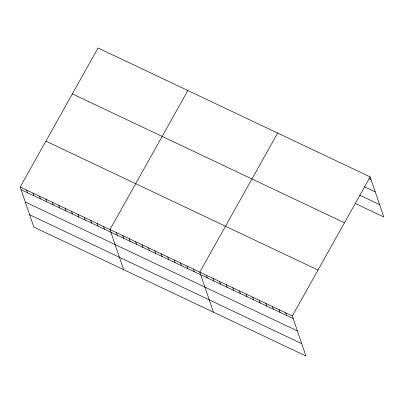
<?xml version="1.0" encoding="UTF-8"?>
<svg xmlns="http://www.w3.org/2000/svg" width="404" height="404" viewBox="0 0 404 404"><rect width="100%" height="100%" fill="white"/><g stroke="black" fill="none" stroke-linecap="round" stroke-linejoin="round"><path stroke-width="0.61" d="M20.2 187.032L292.309 315.953L305.949 356.015L33.84 227.099L20.2 187.032L98.051 47.985L370.16 176.901L383.8 216.968L355.161 203.399M187.85 90.526L109.994 229.573L123.634 269.64M277.644 133.073L199.793 272.119L213.428 312.186M292.309 315.953L370.16 176.901M368.862 178.512L371.064 179.558M364.251 186.683L375.266 191.9M359.772 195.228L379.598 204.621M72.361 93.869L344.471 222.791M45.889 141.148L317.999 270.064M21.104 189.688L293.213 318.604M25.306 202.03L297.415 330.952M29.638 214.751L301.743 343.673M285.699 312.822L286.603 315.474M279.093 309.691L279.992 312.343M272.483 306.56L273.387 309.212M265.872 303.429L266.776 306.081M259.267 300.298L260.171 302.95M252.657 297.167L253.561 299.819M246.051 294.036L246.955 296.688M239.441 290.905L240.345 293.556M232.835 287.774L233.734 290.425M226.225 284.643L227.129 287.294M219.614 281.512L220.518 284.163M213.009 278.381L213.913 281.033M206.399 275.25L207.303 277.901M193.38 269.079L194.279 271.735M186.961 266.039L187.865 268.695M180.548 263.004L181.452 265.655M174.134 259.964L175.038 262.615M167.721 256.924L168.625 259.58M161.307 253.884L162.211 256.54M154.894 250.849L155.798 253.5M148.48 247.809L149.384 250.46M142.067 244.768L142.971 247.425M135.653 241.728L136.557 244.385M129.24 238.693L130.138 241.345M122.826 235.653L123.725 238.304M116.408 232.613L117.312 235.269M103.581 226.538L104.484 229.189M97.167 223.498L98.071 226.149M90.754 220.458L91.657 223.114M84.34 217.423L85.244 220.074M77.927 214.383L78.831 217.034M71.513 211.343L72.417 213.994M65.1 208.302L66.003 210.959M58.686 205.267L59.585 207.919M52.267 202.227L53.171 204.879M45.854 199.187L46.758 201.838M39.441 196.147L40.344 198.803M33.027 193.112L33.931 195.763M26.614 190.072L27.517 192.723"/></g></svg>
